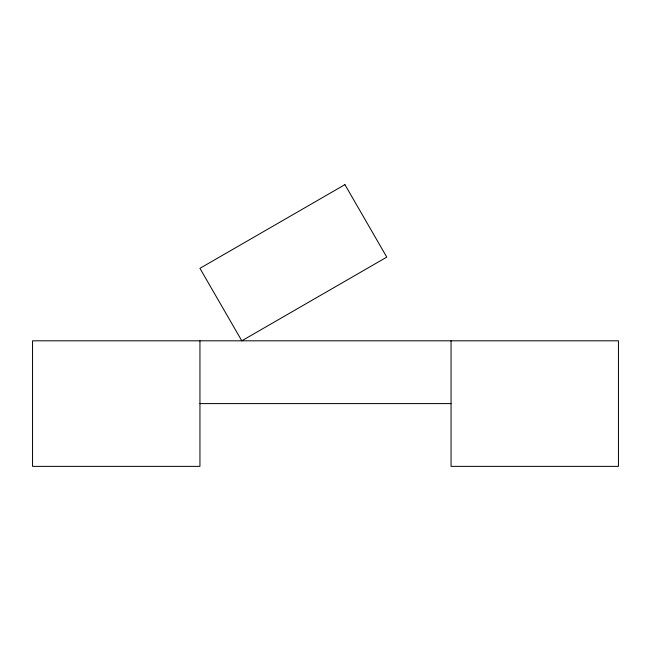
<?xml version="1.0" encoding="UTF-8"?>
<svg xmlns="http://www.w3.org/2000/svg" width="651" height="651" viewBox="0 0 651 651"><rect width="100%" height="100%" fill="white"/><g stroke="black" fill="none" stroke-linecap="round" stroke-linejoin="round"><path stroke-width="0.98" d="M199.947 403.596L451.053 403.596M451.053 340.815L451.053 466.368L618.45 466.368L618.45 340.815L32.55 340.815L32.55 466.368L199.947 466.368L199.947 340.815M344.924 184.632L199.947 268.334L241.798 340.815L386.775 257.121L344.924 184.632"/></g></svg>
